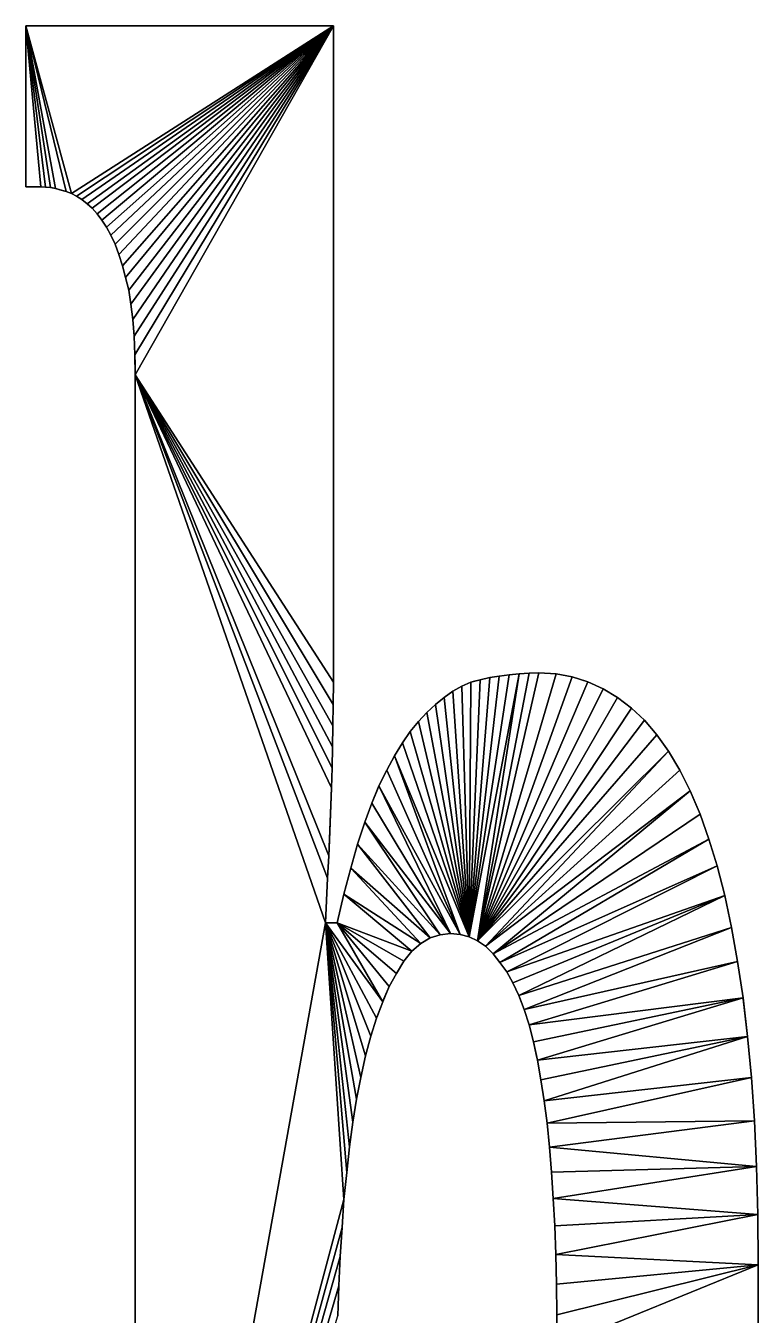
# Model space of a CAD drawing. Extents: x -29.1 to 29.1, y -25 to 25.
# Drawn here: x -12.398 to -10.036, y -11.26 to -7.1 of the extents above; entities that cross this region are included whole.
import ezdxf

# ---------------------------------------------------------------- set-up
doc = ezdxf.new("R2010")
doc.units = 0
doc.header["$MEASUREMENT"] = 0
doc.layers.add('ConstrLine', color=7, linetype='Continuous')
doc.layers.add('ObjLayer', color=2, linetype='Continuous')

msp = doc.modelspace()

# ---------------------------------------------------------------- linework, layer by layer
at = {"layer": 'ConstrLine'}
for points in [[(-12.398, -7.62, 5), (-12.398, -7.1, 5), (-12.398, -7.62, 4)], [(-12.398, -7.1, 4), (-12.398, -7.62, 4), (-12.398, -7.1, 5)], [(-12.398, -7.1, 5), (-11.406, -7.1, 5), (-11.406, -7.1, 4)], [(-12.398, -7.1, 5), (-11.406, -7.1, 4), (-12.398, -7.1, 4)], [(-12.349, -7.62, 5), (-12.334, -7.621, 5), (-12.398, -7.1, 5)], [(-12.302, -7.625, 5), (-12.268, -7.635, 5), (-12.398, -7.1, 5)], [(-12.318, -7.622, 5), (-12.302, -7.625, 5), (-12.398, -7.1, 5)], [(-12.398, -7.62, 5), (-12.349, -7.62, 5), (-12.398, -7.1, 5)], [(-12.334, -7.621, 5), (-12.318, -7.622, 5), (-12.398, -7.1, 5)], [(-11.406, -7.1, 5), (-12.398, -7.1, 5), (-12.251, -7.641, 5)], [(-12.268, -7.635, 5), (-12.251, -7.641, 5), (-12.398, -7.1, 5)], [(-12.251, -7.641, 5), (-12.234, -7.65, 5), (-11.406, -7.1, 5)], [(-12.234, -7.65, 5), (-12.217, -7.66, 5), (-11.406, -7.1, 5)], [(-12.217, -7.66, 5), (-12.2, -7.674, 5), (-11.406, -7.1, 5)], [(-12.184, -7.689, 5), (-11.406, -7.1, 5), (-12.2, -7.674, 5)], [(-12.184, -7.689, 5), (-12.168, -7.707, 5), (-11.406, -7.1, 5)], [(-12.168, -7.707, 5), (-12.153, -7.727, 5), (-11.406, -7.1, 5)], [(-12.153, -7.727, 5), (-12.138, -7.75, 5), (-11.406, -7.1, 5)], [(-12.138, -7.75, 5), (-12.124, -7.776, 5), (-11.406, -7.1, 5)], [(-12.124, -7.776, 5), (-12.11, -7.805, 5), (-11.406, -7.1, 5)], [(-12.11, -7.805, 5), (-12.098, -7.838, 5), (-11.406, -7.1, 5)], [(-12.098, -7.838, 5), (-12.086, -7.874, 5), (-11.406, -7.1, 5)], [(-12.086, -7.874, 5), (-12.076, -7.912, 5), (-11.406, -7.1, 5)], [(-12.076, -7.912, 5), (-12.066, -7.953, 5), (-11.406, -7.1, 5)], [(-12.066, -7.953, 5), (-12.059, -7.998, 5), (-11.406, -7.1, 5)], [(-12.059, -7.998, 5), (-12.053, -8.048, 5), (-11.406, -7.1, 5)], [(-12.053, -8.048, 5), (-12.049, -8.102, 5), (-11.406, -7.1, 5)], [(-12.046, -8.162, 5), (-11.406, -7.1, 5), (-12.049, -8.102, 5)], [(-12.045, -8.226, 5), (-11.406, -7.1, 5), (-12.046, -8.162, 5)], [(-11.406, -7.1, 5), (-12.045, -8.226, 5), (-11.406, -9.218, 5)], [(-11.406, -9.218, 4), (-11.406, -7.1, 4), (-11.406, -7.1, 5)], [(-11.406, -7.1, 5), (-11.406, -9.218, 5), (-11.406, -9.218, 4)], [(-12.398, -7.62, 4), (-12.349, -7.62, 4), (-12.349, -7.62, 5)], [(-12.398, -7.62, 4), (-12.349, -7.62, 5), (-12.398, -7.62, 5)], [(-12.349, -7.62, 4), (-12.334, -7.621, 4), (-12.334, -7.621, 5)], [(-12.349, -7.62, 4), (-12.334, -7.621, 5), (-12.349, -7.62, 5)], [(-12.334, -7.621, 4), (-12.318, -7.622, 4), (-12.318, -7.622, 5)], [(-12.334, -7.621, 4), (-12.318, -7.622, 5), (-12.334, -7.621, 5)], [(-12.302, -7.625, 5), (-12.318, -7.622, 5), (-12.3174, -7.6221, 4)], [(-12.318, -7.622, 4), (-12.3174, -7.6221, 4), (-12.318, -7.622, 5)], [(-12.3174, -7.6221, 4), (-12.302, -7.625, 4), (-12.302, -7.625, 5)], [(-12.268, -7.635, 5), (-12.302, -7.625, 5), (-12.288, -7.6291, 4)], [(-12.302, -7.625, 4), (-12.288, -7.6291, 4), (-12.302, -7.625, 5)], [(-12.288, -7.6291, 4), (-12.268, -7.635, 4), (-12.268, -7.635, 5)], [(-12.268, -7.635, 4), (-12.251, -7.641, 4), (-12.251, -7.641, 5)], [(-12.268, -7.635, 4), (-12.251, -7.641, 5), (-12.268, -7.635, 5)], [(-12.251, -7.641, 4), (-12.234, -7.65, 4), (-12.234, -7.65, 5)], [(-12.251, -7.641, 4), (-12.234, -7.65, 5), (-12.251, -7.641, 5)], [(-12.234, -7.65, 4), (-12.217, -7.66, 4), (-12.217, -7.66, 5)], [(-12.234, -7.65, 4), (-12.217, -7.66, 5), (-12.234, -7.65, 5)], [(-12.217, -7.66, 4), (-12.2, -7.674, 4), (-12.2, -7.674, 5)], [(-12.217, -7.66, 4), (-12.2, -7.674, 5), (-12.217, -7.66, 5)], [(-12.184, -7.689, 5), (-12.2, -7.674, 5), (-12.1936, -7.68, 4)], [(-12.2, -7.674, 4), (-12.1936, -7.68, 4), (-12.2, -7.674, 5)], [(-12.1936, -7.68, 4), (-12.184, -7.689, 4), (-12.184, -7.689, 5)], [(-12.184, -7.689, 4), (-12.168, -7.707, 4), (-12.168, -7.707, 5)], [(-12.184, -7.689, 4), (-12.168, -7.707, 5), (-12.184, -7.689, 5)], [(-12.168, -7.707, 4), (-12.153, -7.727, 4), (-12.153, -7.727, 5)], [(-12.168, -7.707, 4), (-12.153, -7.727, 5), (-12.168, -7.707, 5)], [(-12.153, -7.727, 4), (-12.138, -7.75, 4), (-12.138, -7.75, 5)], [(-12.153, -7.727, 4), (-12.138, -7.75, 5), (-12.153, -7.727, 5)], [(-12.138, -7.75, 4), (-12.124, -7.776, 4), (-12.124, -7.776, 5)], [(-12.138, -7.75, 4), (-12.124, -7.776, 5), (-12.138, -7.75, 5)], [(-12.124, -7.776, 4), (-12.11, -7.805, 4), (-12.11, -7.805, 5)], [(-12.124, -7.776, 4), (-12.11, -7.805, 5), (-12.124, -7.776, 5)], [(-12.11, -7.805, 4), (-12.098, -7.838, 4), (-12.098, -7.838, 5)], [(-12.11, -7.805, 4), (-12.098, -7.838, 5), (-12.11, -7.805, 5)], [(-12.098, -7.838, 4), (-12.086, -7.874, 4), (-12.086, -7.874, 5)], [(-12.098, -7.838, 4), (-12.086, -7.874, 5), (-12.098, -7.838, 5)], [(-12.086, -7.874, 4), (-12.076, -7.912, 4), (-12.076, -7.912, 5)], [(-12.086, -7.874, 4), (-12.076, -7.912, 5), (-12.086, -7.874, 5)], [(-12.076, -7.912, 4), (-12.066, -7.953, 4), (-12.066, -7.953, 5)], [(-12.076, -7.912, 4), (-12.066, -7.953, 5), (-12.076, -7.912, 5)], [(-12.066, -7.953, 4), (-12.059, -7.998, 4), (-12.059, -7.998, 5)], [(-12.066, -7.953, 4), (-12.059, -7.998, 5), (-12.066, -7.953, 5)], [(-12.059, -7.998, 4), (-12.053, -8.048, 4), (-12.053, -8.048, 5)], [(-12.059, -7.998, 4), (-12.053, -8.048, 5), (-12.059, -7.998, 5)], [(-12.053, -8.048, 4), (-12.049, -8.102, 4), (-12.049, -8.102, 5)], [(-12.053, -8.048, 4), (-12.049, -8.102, 5), (-12.053, -8.048, 5)], [(-12.049, -8.102, 4), (-12.046, -8.162, 4), (-12.046, -8.162, 5)], [(-12.049, -8.102, 4), (-12.046, -8.162, 5), (-12.049, -8.102, 5)], [(-12.045, -8.226, 5), (-12.046, -8.162, 5), (-12.0455, -8.192, 4)], [(-12.046, -8.162, 4), (-12.0455, -8.192, 4), (-12.046, -8.162, 5)], [(-12.0455, -8.192, 4), (-12.045, -8.226, 4), (-12.045, -8.226, 5)], [(-12.045, -8.226, 4), (-12.045, -10.24, 4), (-12.045, -8.226, 5)], [(-12.045, -13.415, 5), (-12.045, -8.226, 5), (-12.045, -10.24, 4)], [(-11.407, -9.29, 5), (-11.406, -9.218, 5), (-12.045, -8.226, 5)], [(-11.408, -9.359, 5), (-11.407, -9.29, 5), (-12.045, -8.226, 5)], [(-11.409, -9.427, 5), (-11.408, -9.359, 5), (-12.045, -8.226, 5)], [(-12.045, -13.415, 5), (-11.431, -9.994, 5), (-12.045, -8.226, 5)], [(-11.409, -9.427, 5), (-12.045, -8.226, 5), (-11.41, -9.494, 5)], [(-11.412, -9.559, 5), (-11.41, -9.494, 5), (-12.045, -8.226, 5)], [(-11.421, -9.778, 5), (-12.045, -8.226, 5), (-11.425, -9.85, 5)], [(-11.412, -9.559, 5), (-12.045, -8.226, 5), (-11.421, -9.778, 5)], [(-11.425, -9.85, 5), (-12.045, -8.226, 5), (-11.431, -9.994, 5)], [(-10.968, -10.04, 5), (-10.941, -10.052, 5), (-10.807, -9.191, 5)], [(-10.839, -9.194, 5), (-10.968, -10.04, 5), (-10.807, -9.191, 5)], [(-10.871, -9.198, 5), (-10.968, -10.04, 5), (-10.839, -9.194, 5)], [(-10.743, -9.188, 5), (-10.775, -9.189, 5), (-10.941, -10.052, 5)], [(-10.688, -9.191, 5), (-10.743, -9.188, 5), (-10.941, -10.052, 5)], [(-10.775, -9.189, 5), (-10.807, -9.191, 5), (-10.941, -10.052, 5)], [(-10.636, -9.201, 5), (-10.688, -9.191, 5), (-10.941, -10.052, 5)], [(-10.871, -9.198, 4), (-10.871, -9.198, 5), (-10.839, -9.194, 5)], [(-10.871, -9.198, 4), (-10.839, -9.194, 5), (-10.839, -9.194, 4)], [(-10.839, -9.194, 4), (-10.839, -9.194, 5), (-10.807, -9.191, 5)], [(-10.839, -9.194, 4), (-10.807, -9.191, 5), (-10.807, -9.191, 4)], [(-10.807, -9.191, 4), (-10.807, -9.191, 5), (-10.775, -9.189, 5)], [(-10.807, -9.191, 4), (-10.775, -9.189, 5), (-10.775, -9.189, 4)], [(-10.775, -9.189, 4), (-10.775, -9.189, 5), (-10.743, -9.188, 5)], [(-10.775, -9.189, 4), (-10.743, -9.188, 5), (-10.743, -9.188, 4)], [(-10.743, -9.188, 4), (-10.743, -9.188, 5), (-10.688, -9.191, 5)], [(-10.743, -9.188, 4), (-10.688, -9.191, 5), (-10.688, -9.191, 4)], [(-10.688, -9.191, 4), (-10.688, -9.191, 5), (-10.636, -9.201, 5)], [(-10.688, -9.191, 4), (-10.636, -9.201, 5), (-10.636, -9.201, 4)], [(-11.406, -9.218, 4), (-11.406, -9.218, 5), (-11.407, -9.29, 5)], [(-11.406, -9.218, 4), (-11.407, -9.29, 5), (-11.407, -9.29, 4)], [(-10.992, -9.231, 5), (-11.021, -9.247, 5), (-10.968, -10.04, 5)], [(-11.021, -9.247, 4), (-11.021, -9.247, 5), (-10.992, -9.231, 5)], [(-11.021, -9.247, 4), (-10.992, -9.231, 5), (-10.992, -9.231, 4)], [(-10.963, -9.218, 5), (-10.992, -9.231, 5), (-10.968, -10.04, 5)], [(-10.992, -9.231, 4), (-10.992, -9.231, 5), (-10.963, -9.218, 5)], [(-10.992, -9.231, 4), (-10.963, -9.218, 5), (-10.963, -9.218, 4)], [(-10.902, -9.203, 5), (-10.968, -10.04, 5), (-10.871, -9.198, 5)], [(-10.902, -9.203, 5), (-10.933, -9.21, 5), (-10.968, -10.04, 5)], [(-10.933, -9.21, 5), (-10.963, -9.218, 5), (-10.968, -10.04, 5)], [(-10.933, -9.21, 5), (-10.9555, -9.216, 4), (-10.963, -9.218, 5)], [(-10.963, -9.218, 4), (-10.963, -9.218, 5), (-10.9555, -9.216, 4)], [(-10.933, -9.21, 5), (-10.933, -9.21, 4), (-10.9555, -9.216, 4)], [(-10.585, -9.217, 5), (-10.636, -9.201, 5), (-10.941, -10.052, 5)], [(-10.536, -9.239, 5), (-10.585, -9.217, 5), (-10.941, -10.052, 5)], [(-10.933, -9.21, 4), (-10.933, -9.21, 5), (-10.902, -9.203, 5)], [(-10.933, -9.21, 4), (-10.902, -9.203, 5), (-10.902, -9.203, 4)], [(-10.902, -9.203, 4), (-10.902, -9.203, 5), (-10.871, -9.198, 5)], [(-10.902, -9.203, 4), (-10.871, -9.198, 5), (-10.871, -9.198, 4)], [(-10.636, -9.201, 4), (-10.636, -9.201, 5), (-10.5882, -9.216, 4)], [(-10.636, -9.201, 5), (-10.585, -9.217, 5), (-10.5882, -9.216, 4)], [(-10.585, -9.217, 4), (-10.5882, -9.216, 4), (-10.585, -9.217, 5)], [(-10.585, -9.217, 4), (-10.585, -9.217, 5), (-10.536, -9.239, 5)], [(-10.585, -9.217, 4), (-10.536, -9.239, 5), (-10.536, -9.239, 4)], [(-11.049, -9.267, 5), (-11.077, -9.29, 5), (-10.968, -10.04, 5)], [(-11.077, -9.29, 4), (-11.077, -9.29, 5), (-11.049, -9.267, 5)], [(-11.077, -9.29, 4), (-11.049, -9.267, 5), (-11.049, -9.267, 4)], [(-11.021, -9.247, 5), (-11.049, -9.267, 5), (-10.968, -10.04, 5)], [(-11.049, -9.267, 4), (-11.049, -9.267, 5), (-11.021, -9.247, 5)], [(-11.049, -9.267, 4), (-11.021, -9.247, 5), (-11.021, -9.247, 4)], [(-10.49, -9.267, 5), (-10.536, -9.239, 5), (-10.941, -10.052, 5)], [(-10.49, -9.267, 5), (-10.941, -10.052, 5), (-10.445, -9.302, 5)], [(-10.536, -9.239, 4), (-10.536, -9.239, 5), (-10.49, -9.267, 5)], [(-10.536, -9.239, 4), (-10.49, -9.267, 5), (-10.49, -9.267, 4)], [(-10.49, -9.267, 4), (-10.49, -9.267, 5), (-10.445, -9.302, 5)], [(-10.49, -9.267, 4), (-10.445, -9.302, 5), (-10.445, -9.302, 4)], [(-11.407, -9.29, 4), (-11.407, -9.29, 5), (-11.408, -9.359, 5)], [(-11.407, -9.29, 4), (-11.408, -9.359, 5), (-11.408, -9.359, 4)], [(-11.105, -9.316, 5), (-11.132, -9.345, 5), (-10.968, -10.04, 5)], [(-11.105, -9.316, 4), (-11.132, -9.345, 4), (-11.132, -9.345, 5)], [(-11.105, -9.316, 4), (-11.132, -9.345, 5), (-11.105, -9.316, 5)], [(-11.077, -9.29, 5), (-11.105, -9.316, 5), (-10.968, -10.04, 5)], [(-11.105, -9.316, 4), (-11.105, -9.316, 5), (-11.077, -9.29, 5)], [(-11.105, -9.316, 4), (-11.077, -9.29, 5), (-11.077, -9.29, 4)], [(-10.445, -9.302, 5), (-10.941, -10.052, 5), (-10.403, -9.341, 5)], [(-10.445, -9.302, 4), (-10.445, -9.302, 5), (-10.403, -9.341, 5)], [(-10.445, -9.302, 4), (-10.403, -9.341, 5), (-10.403, -9.341, 4)], [(-11.408, -9.359, 4), (-11.408, -9.359, 5), (-11.409, -9.427, 5)], [(-11.408, -9.359, 4), (-11.409, -9.427, 5), (-11.409, -9.427, 4)], [(-11.132, -9.345, 5), (-11.158, -9.377, 5), (-10.968, -10.04, 5)], [(-11.132, -9.345, 4), (-11.158, -9.377, 4), (-11.158, -9.377, 5)], [(-11.132, -9.345, 4), (-11.158, -9.377, 5), (-11.132, -9.345, 5)], [(-10.403, -9.341, 5), (-10.941, -10.052, 5), (-10.363, -9.388, 5)], [(-10.403, -9.341, 4), (-10.403, -9.341, 5), (-10.363, -9.388, 5)], [(-10.403, -9.341, 4), (-10.363, -9.388, 5), (-10.363, -9.388, 4)], [(-11.158, -9.377, 5), (-11.183, -9.414, 5), (-10.968, -10.04, 5)], [(-11.158, -9.377, 4), (-11.183, -9.414, 4), (-11.183, -9.414, 5)], [(-11.158, -9.377, 4), (-11.183, -9.414, 5), (-11.158, -9.377, 5)], [(-10.363, -9.388, 5), (-10.941, -10.052, 5), (-10.325, -9.441, 5)], [(-10.363, -9.388, 4), (-10.363, -9.388, 5), (-10.325, -9.441, 5)], [(-10.363, -9.388, 4), (-10.325, -9.441, 5), (-10.325, -9.441, 4)], [(-11.409, -9.427, 4), (-11.409, -9.427, 5), (-11.41, -9.494, 5)], [(-11.409, -9.427, 4), (-11.41, -9.494, 5), (-11.41, -9.494, 4)], [(-11.183, -9.414, 5), (-11.209, -9.456, 5), (-10.968, -10.04, 5)], [(-11.183, -9.414, 4), (-11.209, -9.456, 4), (-11.209, -9.456, 5)], [(-11.183, -9.414, 4), (-11.209, -9.456, 5), (-11.183, -9.414, 5)], [(-10.915, -10.07, 5), (-10.325, -9.441, 5), (-10.941, -10.052, 5)], [(-10.289, -9.502, 5), (-10.325, -9.441, 5), (-10.915, -10.07, 5)], [(-10.325, -9.441, 4), (-10.325, -9.441, 5), (-10.289, -9.502, 5)], [(-10.325, -9.441, 4), (-10.289, -9.502, 5), (-10.289, -9.502, 4)], [(-11.209, -9.456, 5), (-11.234, -9.502, 5), (-10.997, -10.032, 5)], [(-11.209, -9.456, 4), (-11.234, -9.502, 4), (-11.234, -9.502, 5)], [(-11.209, -9.456, 4), (-11.234, -9.502, 5), (-11.209, -9.456, 5)], [(-10.997, -10.032, 5), (-10.968, -10.04, 5), (-11.209, -9.456, 5)], [(-11.41, -9.494, 4), (-11.41, -9.494, 5), (-11.412, -9.559, 5)], [(-11.41, -9.494, 4), (-11.412, -9.559, 5), (-11.412, -9.559, 4)], [(-11.234, -9.502, 5), (-11.259, -9.552, 5), (-10.997, -10.032, 5)], [(-11.234, -9.502, 4), (-11.259, -9.552, 4), (-11.259, -9.552, 5)], [(-11.234, -9.502, 4), (-11.259, -9.552, 5), (-11.234, -9.502, 5)], [(-10.255, -9.569, 5), (-10.289, -9.502, 5), (-10.915, -10.07, 5)], [(-10.289, -9.502, 4), (-10.289, -9.502, 5), (-10.255, -9.569, 5)], [(-10.289, -9.502, 4), (-10.255, -9.569, 5), (-10.255, -9.569, 4)], [(-11.412, -9.559, 5), (-11.421, -9.778, 5), (-11.419, -9.728, 4)], [(-11.412, -9.559, 4), (-11.412, -9.559, 5), (-11.419, -9.728, 4)], [(-11.282, -9.608, 5), (-11.028, -10.029, 5), (-11.259, -9.552, 5)], [(-11.264, -9.5642, 4), (-11.282, -9.608, 5), (-11.259, -9.552, 5)], [(-11.264, -9.5642, 4), (-11.282, -9.608, 4), (-11.282, -9.608, 5)], [(-11.259, -9.552, 4), (-11.264, -9.5642, 4), (-11.259, -9.552, 5)], [(-11.028, -10.029, 5), (-10.997, -10.032, 5), (-11.259, -9.552, 5)], [(-10.915, -10.07, 5), (-10.891, -10.094, 5), (-10.255, -9.569, 5)], [(-10.255, -9.569, 5), (-10.891, -10.094, 5), (-10.223, -9.644, 5)], [(-10.255, -9.569, 4), (-10.255, -9.569, 5), (-10.24, -9.6042, 4)], [(-10.255, -9.569, 5), (-10.223, -9.644, 5), (-10.24, -9.6042, 4)], [(-11.282, -9.608, 5), (-11.305, -9.67, 5), (-11.028, -10.029, 5)], [(-11.282, -9.608, 4), (-11.305, -9.67, 4), (-11.305, -9.67, 5)], [(-11.282, -9.608, 4), (-11.305, -9.67, 5), (-11.282, -9.608, 5)], [(-10.223, -9.644, 4), (-10.24, -9.6042, 4), (-10.223, -9.644, 5)], [(-10.223, -9.644, 5), (-10.891, -10.094, 5), (-10.195, -9.724, 5)], [(-10.223, -9.644, 4), (-10.223, -9.644, 5), (-10.195, -9.724, 5)], [(-10.223, -9.644, 4), (-10.195, -9.724, 5), (-10.195, -9.724, 4)], [(-11.305, -9.67, 5), (-11.328, -9.741, 5), (-11.062, -10.033, 5)], [(-11.328, -9.741, 5), (-11.305, -9.67, 5), (-11.3238, -9.728, 4)], [(-11.305, -9.67, 4), (-11.3238, -9.728, 4), (-11.305, -9.67, 5)], [(-11.062, -10.033, 5), (-11.028, -10.029, 5), (-11.305, -9.67, 5)], [(-11.421, -9.778, 4), (-11.419, -9.728, 4), (-11.421, -9.778, 5)], [(-11.3238, -9.728, 4), (-11.328, -9.741, 4), (-11.328, -9.741, 5)], [(-10.869, -10.122, 5), (-10.195, -9.724, 5), (-10.891, -10.094, 5)], [(-10.195, -9.724, 5), (-10.869, -10.122, 5), (-10.168, -9.811, 5)], [(-10.195, -9.724, 4), (-10.195, -9.724, 5), (-10.168, -9.811, 5)], [(-10.195, -9.724, 4), (-10.168, -9.811, 5), (-10.168, -9.811, 4)], [(-11.328, -9.741, 5), (-11.35, -9.818, 5), (-11.094, -10.043, 5)], [(-11.328, -9.741, 4), (-11.35, -9.818, 4), (-11.35, -9.818, 5)], [(-11.328, -9.741, 4), (-11.35, -9.818, 5), (-11.328, -9.741, 5)], [(-11.094, -10.043, 5), (-11.062, -10.033, 5), (-11.328, -9.741, 5)], [(-11.421, -9.778, 4), (-11.421, -9.778, 5), (-11.425, -9.85, 5)], [(-11.421, -9.778, 4), (-11.425, -9.85, 5), (-11.425, -9.85, 4)], [(-11.35, -9.818, 4), (-11.372, -9.902, 4), (-11.372, -9.902, 5)], [(-11.35, -9.818, 4), (-11.372, -9.902, 5), (-11.35, -9.818, 5)], [(-11.35, -9.818, 5), (-11.372, -9.902, 5), (-11.124, -10.061, 5)], [(-11.124, -10.061, 5), (-11.094, -10.043, 5), (-11.35, -9.818, 5)], [(-10.847, -10.153, 5), (-10.168, -9.811, 5), (-10.869, -10.122, 5)], [(-10.168, -9.811, 5), (-10.847, -10.153, 5), (-10.144, -9.906, 5)], [(-10.168, -9.811, 4), (-10.168, -9.811, 5), (-10.144, -9.906, 5)], [(-10.168, -9.811, 4), (-10.144, -9.906, 5), (-10.144, -9.906, 4)], [(-11.425, -9.85, 4), (-11.425, -9.85, 5), (-11.431, -9.994, 5)], [(-11.425, -9.85, 4), (-11.431, -9.994, 5), (-11.431, -9.994, 4)], [(-11.372, -9.902, 5), (-11.394, -9.994, 5), (-11.153, -10.086, 5)], [(-11.372, -9.902, 4), (-11.394, -9.994, 4), (-11.394, -9.994, 5)], [(-11.372, -9.902, 4), (-11.394, -9.994, 5), (-11.372, -9.902, 5)], [(-11.153, -10.086, 5), (-11.124, -10.061, 5), (-11.372, -9.902, 5)], [(-10.827, -10.188, 5), (-10.144, -9.906, 5), (-10.847, -10.153, 5)], [(-10.827, -10.188, 5), (-10.808, -10.229, 5), (-10.144, -9.906, 5)], [(-10.122, -10.009, 5), (-10.144, -9.906, 5), (-10.808, -10.229, 5)], [(-10.144, -9.906, 4), (-10.144, -9.906, 5), (-10.122, -10.009, 5)], [(-10.144, -9.906, 4), (-10.122, -10.009, 5), (-10.122, -10.009, 4)], [(-12.045, -13.415, 5), (-11.372, -10.887, 5), (-11.431, -9.994, 5)], [(-11.267, -10.302, 5), (-11.247, -10.249, 5), (-11.431, -9.994, 5)], [(-11.285, -10.36, 5), (-11.267, -10.302, 5), (-11.431, -9.994, 5)], [(-11.302, -10.424, 5), (-11.285, -10.36, 5), (-11.431, -9.994, 5)], [(-11.317, -10.493, 5), (-11.302, -10.424, 5), (-11.431, -9.994, 5)], [(-11.331, -10.563, 5), (-11.317, -10.493, 5), (-11.431, -9.994, 5)], [(-11.354, -10.717, 5), (-11.343, -10.638, 5), (-11.431, -9.994, 5)], [(-11.343, -10.638, 5), (-11.331, -10.563, 5), (-11.431, -9.994, 5)], [(-11.354, -10.717, 5), (-11.431, -9.994, 5), (-11.363, -10.8, 5)], [(-11.363, -10.8, 5), (-11.431, -9.994, 5), (-11.372, -10.887, 5)], [(-11.394, -9.994, 5), (-11.431, -9.994, 5), (-11.247, -10.249, 5)], [(-11.431, -9.994, 5), (-11.394, -9.994, 5), (-11.431, -9.994, 4)], [(-11.394, -9.994, 4), (-11.431, -9.994, 4), (-11.394, -9.994, 5)], [(-11.226, -10.2, 5), (-11.203, -10.158, 5), (-11.394, -9.994, 5)], [(-11.203, -10.158, 5), (-11.179, -10.118, 5), (-11.394, -9.994, 5)], [(-11.179, -10.118, 5), (-11.153, -10.086, 5), (-11.394, -9.994, 5)], [(-11.247, -10.249, 5), (-11.226, -10.2, 5), (-11.394, -9.994, 5)], [(-10.808, -10.229, 5), (-10.791, -10.274, 5), (-10.122, -10.009, 5)], [(-10.103, -10.119, 5), (-10.122, -10.009, 5), (-10.791, -10.274, 5)], [(-10.122, -10.009, 4), (-10.122, -10.009, 5), (-10.103, -10.119, 5)], [(-10.122, -10.009, 4), (-10.103, -10.119, 5), (-10.103, -10.119, 4)], [(-11.153, -10.086, 4), (-11.124, -10.061, 5), (-11.153, -10.086, 5)], [(-11.153, -10.086, 4), (-11.124, -10.061, 4), (-11.124, -10.061, 5)], [(-11.094, -10.043, 5), (-11.124, -10.061, 5), (-11.094, -10.043, 4)], [(-11.124, -10.061, 4), (-11.094, -10.043, 4), (-11.124, -10.061, 5)], [(-11.094, -10.043, 4), (-11.062, -10.033, 4), (-11.094, -10.043, 5)], [(-11.062, -10.033, 5), (-11.094, -10.043, 5), (-11.062, -10.033, 4)], [(-11.062, -10.033, 5), (-11.062, -10.033, 4), (-11.028, -10.029, 5)], [(-11.028, -10.029, 5), (-11.062, -10.033, 4), (-11.028, -10.029, 4)], [(-11.028, -10.029, 5), (-11.008, -10.0309, 4), (-10.997, -10.032, 5)], [(-11.028, -10.029, 4), (-11.008, -10.0309, 4), (-11.028, -10.029, 5)], [(-10.997, -10.032, 4), (-10.997, -10.032, 5), (-11.008, -10.0309, 4)], [(-10.997, -10.032, 4), (-10.968, -10.04, 4), (-10.997, -10.032, 5)], [(-10.968, -10.04, 5), (-10.997, -10.032, 5), (-10.968, -10.04, 4)], [(-10.968, -10.04, 5), (-10.968, -10.04, 4), (-10.941, -10.052, 5)], [(-10.941, -10.052, 5), (-10.968, -10.04, 4), (-10.941, -10.052, 4)], [(-10.915, -10.07, 5), (-10.941, -10.052, 5), (-10.915, -10.07, 4)], [(-10.941, -10.052, 4), (-10.915, -10.07, 4), (-10.941, -10.052, 5)], [(-11.179, -10.118, 5), (-11.179, -10.118, 4), (-11.153, -10.086, 5)], [(-11.153, -10.086, 4), (-11.153, -10.086, 5), (-11.179, -10.118, 4)], [(-10.915, -10.07, 5), (-10.891, -10.094, 4), (-10.891, -10.094, 5)], [(-10.915, -10.07, 4), (-10.891, -10.094, 4), (-10.915, -10.07, 5)], [(-10.891, -10.094, 4), (-10.869, -10.122, 4), (-10.891, -10.094, 5)], [(-10.869, -10.122, 5), (-10.891, -10.094, 5), (-10.869, -10.122, 4)], [(-11.179, -10.118, 4), (-11.179, -10.118, 5), (-11.203, -10.158, 5)], [(-11.203, -10.158, 5), (-11.203, -10.158, 4), (-11.179, -10.118, 4)], [(-10.847, -10.153, 4), (-10.847, -10.153, 5), (-10.869, -10.122, 5)], [(-10.869, -10.122, 4), (-10.847, -10.153, 4), (-10.869, -10.122, 5)], [(-10.791, -10.274, 5), (-10.775, -10.324, 5), (-10.103, -10.119, 5)], [(-10.085, -10.236, 5), (-10.103, -10.119, 5), (-10.775, -10.324, 5)], [(-10.103, -10.119, 4), (-10.103, -10.119, 5), (-10.085, -10.236, 5)], [(-10.103, -10.119, 4), (-10.085, -10.236, 5), (-10.085, -10.236, 4)], [(-11.226, -10.2, 4), (-11.203, -10.158, 4), (-11.226, -10.2, 5)], [(-11.203, -10.158, 5), (-11.226, -10.2, 5), (-11.203, -10.158, 4)], [(-10.847, -10.153, 4), (-10.827, -10.188, 5), (-10.847, -10.153, 5)], [(-10.827, -10.188, 5), (-10.847, -10.153, 4), (-10.827, -10.188, 4)], [(-10.808, -10.229, 4), (-10.808, -10.229, 5), (-10.827, -10.188, 5)], [(-10.827, -10.188, 4), (-10.808, -10.229, 4), (-10.827, -10.188, 5)], [(-11.226, -10.2, 5), (-11.247, -10.249, 5), (-11.2431, -10.24, 4)], [(-11.2431, -10.24, 4), (-11.226, -10.2, 4), (-11.226, -10.2, 5)], [(-10.808, -10.229, 5), (-10.8038, -10.24, 4), (-10.791, -10.274, 5)], [(-10.808, -10.229, 4), (-10.8038, -10.24, 4), (-10.808, -10.229, 5)], [(-12.045, -10.24, 4), (-12.045, -13.415, 4), (-12.045, -13.415, 5)], [(-11.267, -10.302, 5), (-11.264, -10.2941, 4), (-11.247, -10.249, 5)], [(-11.247, -10.249, 4), (-11.247, -10.249, 5), (-11.264, -10.2941, 4)], [(-11.247, -10.249, 4), (-11.2431, -10.24, 4), (-11.247, -10.249, 5)], [(-10.791, -10.274, 4), (-10.791, -10.274, 5), (-10.8038, -10.24, 4)], [(-10.791, -10.274, 4), (-10.775, -10.324, 4), (-10.775, -10.324, 5)], [(-10.791, -10.274, 4), (-10.775, -10.324, 5), (-10.791, -10.274, 5)], [(-10.775, -10.324, 5), (-10.761, -10.378, 5), (-10.085, -10.236, 5)], [(-10.761, -10.378, 5), (-10.748, -10.438, 5), (-10.085, -10.236, 5)], [(-10.07, -10.361, 5), (-10.085, -10.236, 5), (-10.748, -10.438, 5)], [(-10.085, -10.236, 4), (-10.085, -10.236, 5), (-10.0845, -10.24, 4)], [(-10.085, -10.236, 5), (-10.07, -10.361, 5), (-10.0845, -10.24, 4)], [(-10.07, -10.361, 4), (-10.0845, -10.24, 4), (-10.07, -10.361, 5)], [(-11.267, -10.302, 4), (-11.267, -10.302, 5), (-11.285, -10.36, 5)], [(-11.267, -10.302, 4), (-11.285, -10.36, 5), (-11.285, -10.36, 4)], [(-11.267, -10.302, 5), (-11.267, -10.302, 4), (-11.264, -10.2941, 4)], [(-10.775, -10.324, 4), (-10.761, -10.378, 4), (-10.761, -10.378, 5)], [(-10.775, -10.324, 4), (-10.761, -10.378, 5), (-10.775, -10.324, 5)], [(-11.285, -10.36, 4), (-11.285, -10.36, 5), (-11.302, -10.424, 5)], [(-11.285, -10.36, 4), (-11.302, -10.424, 5), (-11.302, -10.424, 4)], [(-10.761, -10.378, 4), (-10.752, -10.4195, 4), (-10.761, -10.378, 5)], [(-10.752, -10.4195, 4), (-10.748, -10.438, 5), (-10.761, -10.378, 5)], [(-10.737, -10.501, 5), (-10.07, -10.361, 5), (-10.748, -10.438, 5)], [(-10.737, -10.501, 5), (-10.726, -10.569, 5), (-10.07, -10.361, 5)], [(-10.058, -10.493, 5), (-10.07, -10.361, 5), (-10.726, -10.569, 5)], [(-10.07, -10.361, 4), (-10.07, -10.361, 5), (-10.058, -10.493, 5)], [(-10.07, -10.361, 4), (-10.058, -10.493, 5), (-10.058, -10.493, 4)], [(-11.302, -10.424, 4), (-11.302, -10.424, 5), (-11.317, -10.493, 5)], [(-11.302, -10.424, 4), (-11.317, -10.493, 5), (-11.317, -10.493, 4)], [(-10.752, -10.4195, 4), (-10.748, -10.438, 4), (-10.748, -10.438, 5)], [(-10.748, -10.438, 4), (-10.737, -10.501, 4), (-10.737, -10.501, 5)], [(-10.748, -10.438, 4), (-10.737, -10.501, 5), (-10.748, -10.438, 5)], [(-11.317, -10.493, 4), (-11.317, -10.493, 5), (-11.331, -10.563, 5)], [(-11.317, -10.493, 4), (-11.331, -10.563, 5), (-11.331, -10.563, 4)], [(-10.737, -10.501, 4), (-10.726, -10.569, 4), (-10.726, -10.569, 5)], [(-10.737, -10.501, 4), (-10.726, -10.569, 5), (-10.737, -10.501, 5)], [(-10.726, -10.569, 5), (-10.717, -10.641, 5), (-10.058, -10.493, 5)], [(-10.058, -10.493, 5), (-10.717, -10.641, 5), (-10.048, -10.633, 5)], [(-10.058, -10.493, 4), (-10.058, -10.493, 5), (-10.048, -10.633, 5)], [(-10.058, -10.493, 4), (-10.048, -10.633, 5), (-10.048, -10.633, 4)], [(-11.331, -10.563, 4), (-11.331, -10.563, 5), (-11.343, -10.638, 5)], [(-11.331, -10.563, 4), (-11.343, -10.638, 5), (-11.343, -10.638, 4)], [(-10.726, -10.569, 4), (-10.717, -10.641, 4), (-10.717, -10.641, 5)], [(-10.726, -10.569, 4), (-10.717, -10.641, 5), (-10.726, -10.569, 5)], [(-11.343, -10.638, 4), (-11.343, -10.638, 5), (-11.354, -10.717, 5)], [(-11.343, -10.638, 4), (-11.354, -10.717, 5), (-11.354, -10.717, 4)], [(-10.717, -10.641, 5), (-10.709, -10.718, 5), (-10.048, -10.633, 5)], [(-10.717, -10.641, 4), (-10.709, -10.718, 4), (-10.709, -10.718, 5)], [(-10.717, -10.641, 4), (-10.709, -10.718, 5), (-10.717, -10.641, 5)], [(-10.041, -10.781, 5), (-10.048, -10.633, 5), (-10.709, -10.718, 5)], [(-10.048, -10.633, 4), (-10.048, -10.633, 5), (-10.041, -10.781, 5)], [(-10.048, -10.633, 4), (-10.041, -10.781, 5), (-10.041, -10.781, 4)], [(-11.354, -10.717, 4), (-11.354, -10.717, 5), (-11.363, -10.8, 5)], [(-11.354, -10.717, 4), (-11.363, -10.8, 5), (-11.363, -10.8, 4)], [(-10.709, -10.718, 5), (-10.703, -10.799, 5), (-10.041, -10.781, 5)], [(-10.709, -10.718, 4), (-10.703, -10.799, 4), (-10.703, -10.799, 5)], [(-10.709, -10.718, 4), (-10.703, -10.799, 5), (-10.709, -10.718, 5)], [(-11.363, -10.8, 4), (-11.363, -10.8, 5), (-11.372, -10.887, 5)], [(-11.363, -10.8, 4), (-11.372, -10.887, 5), (-11.372, -10.887, 4)], [(-10.703, -10.799, 5), (-10.697, -10.884, 5), (-10.041, -10.781, 5)], [(-10.703, -10.799, 4), (-10.697, -10.884, 4), (-10.697, -10.884, 5)], [(-10.703, -10.799, 4), (-10.697, -10.884, 5), (-10.703, -10.799, 5)], [(-10.037, -10.936, 5), (-10.041, -10.781, 5), (-10.697, -10.884, 5)], [(-10.041, -10.781, 4), (-10.041, -10.781, 5), (-10.037, -10.936, 5)], [(-10.041, -10.781, 4), (-10.037, -10.936, 5), (-10.037, -10.936, 4)], [(-11.378, -10.977, 5), (-11.372, -10.887, 5), (-12.045, -13.415, 5)], [(-11.372, -10.887, 4), (-11.372, -10.887, 5), (-11.378, -10.977, 5)], [(-11.372, -10.887, 4), (-11.378, -10.977, 5), (-11.378, -10.977, 4)], [(-10.697, -10.884, 5), (-10.692, -10.972, 5), (-10.037, -10.936, 5)], [(-10.697, -10.884, 4), (-10.692, -10.972, 4), (-10.692, -10.972, 5)], [(-10.697, -10.884, 4), (-10.692, -10.972, 5), (-10.697, -10.884, 5)], [(-10.692, -10.972, 5), (-10.689, -11.065, 5), (-10.037, -10.936, 5)], [(-10.036, -11.098, 5), (-10.037, -10.936, 5), (-10.689, -11.065, 5)], [(-10.037, -10.936, 4), (-10.037, -10.936, 5), (-10.036, -11.098, 5)], [(-10.037, -10.936, 4), (-10.036, -11.098, 5), (-10.036, -11.098, 4)], [(-11.384, -11.071, 5), (-11.378, -10.977, 5), (-12.045, -13.415, 5)], [(-11.378, -10.977, 4), (-11.378, -10.977, 5), (-11.384, -11.071, 5)], [(-11.378, -10.977, 4), (-11.384, -11.071, 5), (-11.384, -11.071, 4)], [(-10.692, -10.972, 4), (-10.689, -11.065, 4), (-10.689, -11.065, 5)], [(-10.692, -10.972, 4), (-10.689, -11.065, 5), (-10.692, -10.972, 5)], [(-10.689, -11.065, 5), (-10.686, -11.16, 5), (-10.036, -11.098, 5)], [(-10.689, -11.065, 4), (-10.686, -11.16, 4), (-10.686, -11.16, 5)], [(-10.689, -11.065, 4), (-10.686, -11.16, 5), (-10.689, -11.065, 5)], [(-11.389, -11.166, 5), (-11.384, -11.071, 5), (-12.045, -13.415, 5)], [(-11.384, -11.071, 4), (-11.384, -11.071, 5), (-11.389, -11.166, 5)], [(-11.384, -11.071, 4), (-11.389, -11.166, 5), (-11.389, -11.166, 4)], [(-10.685, -11.259, 5), (-10.036, -11.098, 5), (-10.686, -11.16, 5)], [(-10.685, -11.259, 5), (-10.684, -11.362, 5), (-10.036, -11.098, 5)], [(-10.684, -11.362, 5), (-10.036, -13.469, 5), (-10.036, -11.098, 5)], [(-10.036, -13.469, 4), (-10.036, -11.098, 4), (-10.036, -13.469, 5)], [(-10.036, -11.098, 5), (-10.036, -13.469, 5), (-10.036, -11.098, 4)], [(-12.045, -13.415, 5), (-11.392, -11.262, 5), (-11.389, -11.166, 5)], [(-11.389, -11.166, 4), (-11.389, -11.166, 5), (-11.392, -11.262, 5)], [(-11.389, -11.166, 4), (-11.392, -11.262, 5), (-11.392, -11.262, 4)], [(-10.686, -11.16, 4), (-10.685, -11.259, 4), (-10.685, -11.259, 5)], [(-10.686, -11.16, 4), (-10.685, -11.259, 5), (-10.686, -11.16, 5)], [(-10.685, -11.259, 4), (-10.6849, -11.264, 4), (-10.685, -11.259, 5)], [(-10.6849, -11.264, 4), (-10.684, -11.362, 5), (-10.685, -11.259, 5)]]:
    msp.add_3dface(points, dxfattribs=at)
at = {"layer": 'ObjLayer'}
for p, q in [((-12.398, -7.1, 5), (-11.406, -7.1, 5)), ((-12.398, -7.62, 5), (-12.398, -7.1, 5)), ((-11.406, -7.1, 5), (-11.406, -9.218, 5)), ((-12.349, -7.62, 5), (-12.398, -7.62, 5)), ((-12.334, -7.621, 5), (-12.349, -7.62, 5)), ((-12.318, -7.622, 5), (-12.334, -7.621, 5)), ((-12.302, -7.625, 5), (-12.318, -7.622, 5)), ((-12.268, -7.635, 5), (-12.302, -7.625, 5)), ((-12.251, -7.641, 5), (-12.268, -7.635, 5)), ((-12.234, -7.65, 5), (-12.251, -7.641, 5)), ((-12.217, -7.66, 5), (-12.234, -7.65, 5)), ((-12.2, -7.674, 5), (-12.217, -7.66, 5)), ((-12.184, -7.689, 5), (-12.2, -7.674, 5)), ((-12.168, -7.707, 5), (-12.184, -7.689, 5)), ((-12.153, -7.727, 5), (-12.168, -7.707, 5)), ((-12.138, -7.75, 5), (-12.153, -7.727, 5)), ((-12.124, -7.776, 5), (-12.138, -7.75, 5)), ((-12.11, -7.805, 5), (-12.124, -7.776, 5)), ((-12.098, -7.838, 5), (-12.11, -7.805, 5)), ((-12.086, -7.874, 5), (-12.098, -7.838, 5)), ((-12.076, -7.912, 5), (-12.086, -7.874, 5)), ((-12.066, -7.953, 5), (-12.076, -7.912, 5)), ((-12.059, -7.998, 5), (-12.066, -7.953, 5)), ((-12.053, -8.048, 5), (-12.059, -7.998, 5)), ((-12.049, -8.102, 5), (-12.053, -8.048, 5)), ((-12.046, -8.162, 5), (-12.049, -8.102, 5)), ((-12.045, -8.226, 5), (-12.046, -8.162, 5)), ((-12.045, -13.415, 5), (-12.045, -8.226, 5)), ((-10.871, -9.198, 5), (-10.839, -9.194, 5)), ((-10.839, -9.194, 5), (-10.807, -9.191, 5)), ((-10.807, -9.191, 5), (-10.775, -9.189, 5)), ((-10.775, -9.189, 5), (-10.743, -9.188, 5)), ((-10.743, -9.188, 5), (-10.688, -9.191, 5)), ((-10.688, -9.191, 5), (-10.636, -9.201, 5)), ((-11.406, -9.218, 5), (-11.407, -9.29, 5)), ((-11.021, -9.247, 5), (-10.992, -9.231, 5)), ((-10.992, -9.231, 5), (-10.963, -9.218, 5)), ((-10.963, -9.218, 5), (-10.933, -9.21, 5)), ((-10.933, -9.21, 5), (-10.902, -9.203, 5)), ((-10.902, -9.203, 5), (-10.871, -9.198, 5)), ((-10.636, -9.201, 5), (-10.585, -9.217, 5)), ((-10.585, -9.217, 5), (-10.536, -9.239, 5)), ((-11.077, -9.29, 5), (-11.049, -9.267, 5)), ((-11.049, -9.267, 5), (-11.021, -9.247, 5)), ((-10.536, -9.239, 5), (-10.49, -9.267, 5)), ((-10.49, -9.267, 5), (-10.445, -9.302, 5)), ((-11.407, -9.29, 5), (-11.408, -9.359, 5)), ((-11.132, -9.345, 5), (-11.105, -9.316, 5)), ((-11.105, -9.316, 5), (-11.077, -9.29, 5)), ((-10.445, -9.302, 5), (-10.403, -9.341, 5)), ((-11.408, -9.359, 5), (-11.409, -9.427, 5)), ((-11.158, -9.377, 5), (-11.132, -9.345, 5)), ((-10.403, -9.341, 5), (-10.363, -9.388, 5)), ((-11.183, -9.414, 5), (-11.158, -9.377, 5)), ((-10.363, -9.388, 5), (-10.325, -9.441, 5)), ((-11.409, -9.427, 5), (-11.41, -9.494, 5)), ((-11.209, -9.456, 5), (-11.183, -9.414, 5)), ((-10.325, -9.441, 5), (-10.289, -9.502, 5)), ((-11.234, -9.502, 5), (-11.209, -9.456, 5)), ((-11.41, -9.494, 5), (-11.412, -9.559, 5)), ((-11.259, -9.552, 5), (-11.234, -9.502, 5)), ((-10.289, -9.502, 5), (-10.255, -9.569, 5)), ((-11.412, -9.559, 5), (-11.421, -9.778, 5)), ((-11.282, -9.608, 5), (-11.259, -9.552, 5)), ((-10.255, -9.569, 5), (-10.223, -9.644, 5)), ((-11.305, -9.67, 5), (-11.282, -9.608, 5)), ((-10.223, -9.644, 5), (-10.195, -9.724, 5)), ((-11.328, -9.741, 5), (-11.305, -9.67, 5)), ((-10.195, -9.724, 5), (-10.168, -9.811, 5)), ((-11.35, -9.818, 5), (-11.328, -9.741, 5)), ((-11.421, -9.778, 5), (-11.425, -9.85, 5)), ((-11.372, -9.902, 5), (-11.35, -9.818, 5)), ((-10.168, -9.811, 5), (-10.144, -9.906, 5)), ((-11.425, -9.85, 5), (-11.431, -9.994, 5)), ((-11.394, -9.994, 5), (-11.372, -9.902, 5)), ((-10.144, -9.906, 5), (-10.122, -10.009, 5)), ((-11.431, -9.994, 5), (-11.394, -9.994, 5)), ((-10.122, -10.009, 5), (-10.103, -10.119, 5)), ((-11.124, -10.061, 5), (-11.153, -10.086, 5)), ((-11.094, -10.043, 5), (-11.124, -10.061, 5)), ((-11.062, -10.033, 5), (-11.094, -10.043, 5)), ((-11.028, -10.029, 5), (-11.062, -10.033, 5)), ((-10.997, -10.032, 5), (-11.028, -10.029, 5)), ((-10.968, -10.04, 5), (-10.997, -10.032, 5)), ((-10.941, -10.052, 5), (-10.968, -10.04, 5)), ((-10.915, -10.07, 5), (-10.941, -10.052, 5)), ((-11.153, -10.086, 5), (-11.179, -10.118, 5)), ((-10.891, -10.094, 5), (-10.915, -10.07, 5)), ((-10.869, -10.122, 5), (-10.891, -10.094, 5)), ((-11.179, -10.118, 5), (-11.203, -10.158, 5)), ((-10.847, -10.153, 5), (-10.869, -10.122, 5)), ((-10.103, -10.119, 5), (-10.085, -10.236, 5)), ((-11.203, -10.158, 5), (-11.226, -10.2, 5)), ((-10.827, -10.188, 5), (-10.847, -10.153, 5)), ((-10.808, -10.229, 5), (-10.827, -10.188, 5)), ((-11.226, -10.2, 5), (-11.247, -10.249, 5)), ((-10.791, -10.274, 5), (-10.808, -10.229, 5)), ((-11.247, -10.249, 5), (-11.267, -10.302, 5)), ((-10.775, -10.324, 5), (-10.791, -10.274, 5)), ((-10.085, -10.236, 5), (-10.07, -10.361, 5)), ((-11.267, -10.302, 5), (-11.285, -10.36, 5)), ((-10.761, -10.378, 5), (-10.775, -10.324, 5)), ((-11.285, -10.36, 5), (-11.302, -10.424, 5)), ((-10.748, -10.438, 5), (-10.761, -10.378, 5)), ((-10.07, -10.361, 5), (-10.058, -10.493, 5)), ((-11.302, -10.424, 5), (-11.317, -10.493, 5)), ((-10.737, -10.501, 5), (-10.748, -10.438, 5)), ((-11.317, -10.493, 5), (-11.331, -10.563, 5)), ((-10.726, -10.569, 5), (-10.737, -10.501, 5)), ((-10.058, -10.493, 5), (-10.048, -10.633, 5)), ((-11.331, -10.563, 5), (-11.343, -10.638, 5)), ((-10.717, -10.641, 5), (-10.726, -10.569, 5)), ((-11.343, -10.638, 5), (-11.354, -10.717, 5)), ((-10.709, -10.718, 5), (-10.717, -10.641, 5)), ((-10.048, -10.633, 5), (-10.041, -10.781, 5)), ((-11.354, -10.717, 5), (-11.363, -10.8, 5)), ((-10.703, -10.799, 5), (-10.709, -10.718, 5)), ((-11.363, -10.8, 5), (-11.372, -10.887, 5)), ((-10.697, -10.884, 5), (-10.703, -10.799, 5)), ((-10.041, -10.781, 5), (-10.037, -10.936, 5)), ((-11.372, -10.887, 5), (-11.378, -10.977, 5)), ((-10.692, -10.972, 5), (-10.697, -10.884, 5)), ((-10.037, -10.936, 5), (-10.036, -11.098, 5)), ((-11.378, -10.977, 5), (-11.384, -11.071, 5)), ((-10.689, -11.065, 5), (-10.692, -10.972, 5)), ((-10.686, -11.16, 5), (-10.689, -11.065, 5)), ((-11.384, -11.071, 5), (-11.389, -11.166, 5)), ((-10.036, -11.098, 5), (-10.036, -13.469, 5)), ((-11.389, -11.166, 5), (-11.392, -11.262, 5)), ((-10.685, -11.259, 5), (-10.686, -11.16, 5)), ((-10.684, -11.362, 5), (-10.685, -11.259, 5))]:
    msp.add_line(p, q, dxfattribs=at)

doc.saveas('drawing.dxf')
